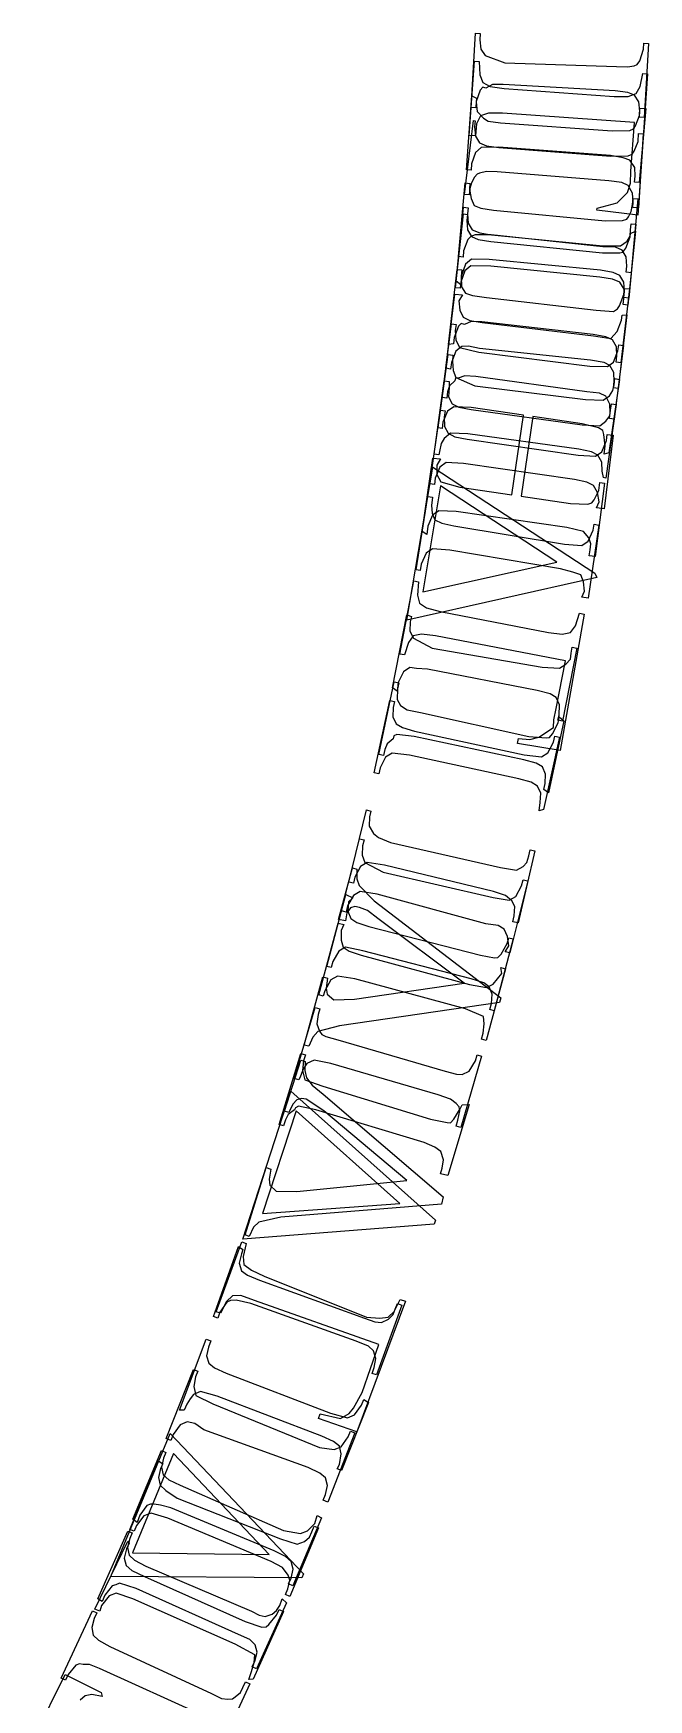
# Model space of a CAD drawing. Header units: millimetres. Extents: x -330 to 330, y -330 to 331.
# Drawn here: x 285.1 to 329.9, y -137.2 to -15.9 of the extents above; entities that cross this region are included whole.
import ezdxf

# ---------------------------------------------------------------- set-up
doc = ezdxf.new("R2010")
doc.units = ezdxf.units.MM
for name, color, linetype in [('Layer 1', 7, 'Continuous'), ('Layer 1 (2)', 7, 'Continuous'), ('Layer 1 (3)', 7, 'Continuous')]:
    doc.layers.add(name, color=color, linetype=linetype)

msp = doc.modelspace()

# ---------------------------------------------------------------- linework, layer by layer
at = {"layer": 'Layer 1'}
for p, q in [((316.841, -23.32, -90), (317.232, -17.92, -90)), ((317.232, -17.92, -90), (317.575, -17.945, -90)), ((317.575, -17.945, -90), (317.61725, -18.911375, -90)), ((317.61725, -18.911375, -90), (317.838, -19.466, -90)), ((329.812, -18.832, -90), (329.127, -29.128, -90)), ((329.288375, -19.7565, -90), (329.469, -18.807, -90)), ((329.469, -18.807, -90), (329.812, -18.832, -90)), ((317.838, -19.466, -90), (318.38175, -19.750375, -90)), ((318.38175, -19.750375, -90), (319.392, -19.905, -90)), ((319.392, -19.905, -90), (327.389, -20.484, -90)), ((327.389, -20.484, -90), (328.411125, -20.4765, -90)), ((328.411125, -20.4765, -90), (328.99, -20.274, -90)), ((328.99, -20.274, -90), (329.288375, -19.7565, -90)), ((318.241375, -21.692625, -90), (317.663, -21.892, -90)), ((319.263, -21.686, -90), (318.241375, -21.692625, -90)), ((328.865, -22.382, -90), (319.263, -21.686, -90)), ((317.38075, -22.47075, -90), (317.313, -23.345, -90)), ((317.663, -21.892, -90), (317.38075, -22.47075, -90)), ((328.61, -25.907, -90), (328.865, -22.382, -90)), ((317.313, -23.345, -90), (316.841, -23.32, -90)), ((328.573, -26.7805, -90), (328.61, -25.907, -90)), ((327.619, -28.218, -90), (328.362, -27.459, -90)), ((328.362, -27.459, -90), (328.573, -26.7805, -90)), ((315.846, -34.408, -90), (316.442, -29.03, -90)), ((316.442, -29.03, -90), (316.725, -29.064, -90)), ((316.725, -29.064, -90), (316.681, -29.508, -90)), ((326.137, -28.759, -90), (326.163, -28.604, -90)), ((329.127, -29.128, -90), (326.137, -28.759, -90)), ((326.163, -28.604, -90), (327.619, -28.218, -90)), ((316.681, -29.508, -90), (316.727375, -30.19075, -90)), ((316.727375, -30.19075, -90), (317.022, -30.683, -90)), ((328.934, -30.283, -90), (328.397, -35.66, -90)), ((328.591, -30.448, -90), (328.934, -30.283, -90)), ((317.022, -30.683, -90), (317.509375, -30.899875, -90)), ((317.509375, -30.899875, -90), (318.425, -31.047, -90)), ((318.425, -31.047, -90), (326.533, -31.857, -90)), ((328.032875, -31.810875, -90), (328.24, -31.522, -90)), ((328.24, -31.522, -90), (328.547, -30.693, -90)), ((328.547, -30.693, -90), (328.591, -30.448, -90)), ((326.533, -31.857, -90), (327.804, -31.862, -90)), ((327.804, -31.862, -90), (328.032875, -31.810875, -90)), ((316.54, -33.168, -90), (316.234, -33.988, -90)), ((316.977, -32.819, -90), (316.54, -33.168, -90)), ((318.421, -32.824, -90), (316.977, -32.819, -90)), ((326.356, -33.634, -90), (318.421, -32.824, -90)), ((327.276125, -33.783375, -90), (326.356, -33.634, -90)), ((327.798, -34.007, -90), (327.276125, -33.783375, -90)), ((316.189, -34.442, -90), (315.846, -34.408, -90)), ((316.234, -33.988, -90), (316.189, -34.442, -90)), ((328.121125, -34.497, -90), (327.798, -34.007, -90)), ((328.054, -35.626, -90), (328.1, -35.173, -90)), ((328.1, -35.173, -90), (328.121125, -34.497, -90)), ((328.397, -35.66, -90), (328.054, -35.626, -90)), ((314.879, -42.387, -90), (315.551, -37.025, -90)), ((315.551, -37.025, -90), (315.893, -37.068, -90)), ((315.893, -37.068, -90), (315.837, -37.511, -90)), ((315.837, -37.511, -90), (315.866125, -38.2005, -90)), ((315.866125, -38.2005, -90), (316.148, -38.746, -90)), ((316.148, -38.746, -90), (317.542, -39.093, -90)), ((328.067, -38.594, -90), (327.394, -43.956, -90)), ((327.669, -38.994, -90), (327.725, -38.551, -90)), ((327.725, -38.551, -90), (328.067, -38.594, -90)), ((317.542, -39.093, -90), (325.627, -40.107, -90)), ((326.897, -40.144, -90), (327.341, -39.815, -90)), ((327.341, -39.815, -90), (327.669, -38.994, -90)), ((315.797, -41.166, -90), (315.410625, -41.552875, -90)), ((315.841, -40.964625, -90), (315.797, -41.166, -90)), ((316.05, -40.992, -90), (315.841, -40.964625, -90)), ((316.52675, -40.81675, -90), (316.05, -40.992, -90)), ((317.32, -40.865, -90), (316.52675, -40.81675, -90)), ((325.405, -41.979, -90), (317.32, -40.865, -90)), ((325.627, -40.107, -90), (326.897, -40.144, -90)), ((315.221, -42.43, -90), (314.879, -42.387, -90)), ((315.277, -41.978, -90), (315.221, -42.43, -90)), ((315.410625, -41.552875, -90), (315.277, -41.978, -90)), ((326.31625, -42.064125, -90), (325.405, -41.979, -90)), ((326.797, -42.288, -90), (326.31625, -42.064125, -90)), ((327.079, -42.873875, -90), (326.797, -42.288, -90)), ((313.974, -48.664, -90), (314.753, -43.316, -90)), ((314.753, -43.316, -90), (315.094, -43.366, -90)), ((315.094, -43.366, -90), (315.029, -43.808, -90)), ((327.053, -43.914, -90), (327.109, -43.516, -90)), ((327.109, -43.516, -90), (327.079, -42.873875, -90)), ((315.029, -43.808, -90), (315.04475, -44.49125, -90)), ((315.04475, -44.49125, -90), (315.317, -44.996, -90)), ((327.394, -43.956, -90), (327.053, -43.914, -90)), ((315.317, -44.996, -90), (315.79425, -45.26025, -90)), ((315.79425, -45.26025, -90), (316.702, -45.424, -90)), ((316.702, -45.424, -90), (324.765, -46.599, -90)), ((326.485, -46.342, -90), (326.829, -45.527, -90)), ((327.325, -45.135, -90), (326.676, -50.483, -90)), ((326.829, -45.527, -90), (326.894, -45.085, -90)), ((326.894, -45.085, -90), (327.325, -45.135, -90)), ((315.175, -47.128, -90), (314.723, -47.457, -90)), ((316.444, -47.191, -90), (315.175, -47.128, -90)), ((324.507, -48.366, -90), (316.444, -47.191, -90)), ((324.765, -46.599, -90), (326.034, -46.662, -90)), ((326.034, -46.662, -90), (326.485, -46.342, -90)), ((314.38, -48.263, -90), (314.314, -48.714, -90)), ((314.723, -47.457, -90), (314.38, -48.263, -90)), ((325.414625, -48.557125, -90), (324.507, -48.366, -90)), ((312.995, -54.923, -90), (313.829, -49.592, -90)), ((313.829, -49.592, -90), (314.168, -49.649, -90)), ((314.314, -48.714, -90), (313.974, -48.664, -90)), ((314.168, -49.649, -90), (314.095, -50.263, -90)), ((325.891, -48.803, -90), (325.414625, -48.557125, -90)), ((326.1795, -49.3055, -90), (325.891, -48.803, -90)), ((326.309, -49.982, -90), (326.1795, -49.3055, -90)), ((314.095, -50.263, -90), (314.146375, -50.80825, -90)), ((314.146375, -50.80825, -90), (314.359, -51.283, -90)), ((326.114, -50.433, -90), (326.309, -49.982, -90)), ((326.676, -50.483, -90), (326.114, -50.433, -90)), ((314.359, -51.283, -90), (314.850875, -51.5315, -90)), ((314.850875, -51.5315, -90), (315.735, -51.738, -90)), ((315.735, -51.738, -90), (323.773, -53.075, -90)), ((325.498, -52.852, -90), (325.859, -52.045, -90)), ((326.271, -51.689, -90), (325.502, -56.992, -90)), ((325.859, -52.045, -90), (325.932, -51.604, -90)), ((325.932, -51.604, -90), (326.271, -51.689, -90)), ((323.773, -53.075, -90), (325.041, -53.163, -90)), ((325.041, -53.163, -90), (325.498, -52.852, -90)), ((313.357, -54.53, -90), (313.282, -54.98, -90)), ((313.716, -53.732, -90), (313.357, -54.53, -90)), ((314.174, -53.412, -90), (313.716, -53.732, -90)), ((315.442, -53.5, -90), (314.174, -53.412, -90)), ((323.48, -54.872, -90), (315.442, -53.5, -90)), ((311.794, -61.061, -90), (312.828, -55.747, -90)), ((312.828, -55.747, -90), (313.166, -55.813, -90)), ((313.282, -54.98, -90), (312.995, -54.923, -90)), ((324.39725, -55.111625, -90), (323.48, -54.872, -90)), ((324.965, -55.301, -90), (324.39725, -55.111625, -90)), ((325.175, -55.80875, -90), (324.965, -55.301, -90)), ((313.166, -55.813, -90), (313.091875, -56.776625, -90)), ((313.091875, -56.776625, -90), (313.245, -57.354, -90)), ((325.046, -56.935, -90), (325.235, -56.486, -90)), ((325.502, -56.992, -90), (325.046, -56.935, -90)), ((325.235, -56.486, -90), (325.175, -55.80875, -90)), ((313.245, -57.354, -90), (313.75075, -57.700875, -90)), ((313.75075, -57.700875, -90), (314.735, -57.975, -90)), ((314.735, -57.975, -90), (322.606, -59.507, -90)), ((325.209, -58.157, -90), (323.457, -68.091, -90)), ((324.57775, -59.012125, -90), (324.871, -58.091, -90)), ((324.871, -58.091, -90), (325.209, -58.157, -90)), ((324.22, -59.49, -90), (324.57775, -59.012125, -90)), ((312.423375, -60.213125, -90), (312.132, -61.127, -90)), ((312.78, -59.741, -90), (312.423375, -60.213125, -90)), ((313.3785, -59.61275, -90), (312.78, -59.741, -90)), ((314.394, -59.729, -90), (313.3785, -59.61275, -90)), ((323.844, -61.568, -90), (314.394, -59.729, -90)), ((322.606, -59.507, -90), (323.62075, -59.621875, -90)), ((323.62075, -59.621875, -90), (324.22, -59.49, -90)), ((312.132, -61.127, -90), (311.794, -61.061, -90)), ((323.168, -65.037, -90), (323.844, -61.568, -90)), ((323.004125, -65.844125, -90), (323.168, -65.037, -90)), ((321.92, -67.116, -90), (322.988, -66.421, -90)), ((322.988, -66.421, -90), (323.004125, -65.844125, -90)), ((320.372, -67.573, -90), (320.442, -67.217, -90)), ((323.457, -68.091, -90), (320.372, -67.573, -90)), ((320.442, -67.217, -90), (321.253, -67.2745, -90)), ((321.253, -67.2745, -90), (321.92, -67.116, -90)), ((307.558, -79.757, -90), (308.87, -74.514, -90)), ((308.87, -74.514, -90), (309.204, -74.598, -90)), ((309.095, -75.031, -90), (309.07125, -75.712625, -90)), ((309.204, -74.598, -90), (309.095, -75.031, -90)), ((309.07125, -75.712625, -90), (309.262, -76.242, -90)), ((309.262, -76.242, -90), (310.597, -76.933, -90)), ((310.597, -76.933, -90), (318.583, -78.785, -90)), ((321.106, -77.576, -90), (319.794, -82.819, -90)), ((320.663, -77.926, -90), (320.772, -77.493, -90)), ((320.772, -77.493, -90), (321.106, -77.576, -90)), ((308.424, -78.631, -90), (308.002, -79.398, -90)), ((308.907, -78.349, -90), (308.424, -78.631, -90)), ((310.164, -78.539, -90), (308.907, -78.349, -90)), ((318.068, -80.701, -90), (310.164, -78.539, -90)), ((318.583, -78.785, -90), (319.758, -78.975, -90)), ((319.758, -78.975, -90), (320.239, -78.702, -90)), ((320.239, -78.702, -90), (320.663, -77.926, -90)), ((307.892, -79.84, -90), (307.558, -79.757, -90)), ((308.002, -79.398, -90), (307.892, -79.84, -90)), ((305.904, -85.88, -90), (307.321, -80.664, -90)), ((307.321, -80.664, -90), (307.724, -80.755, -90)), ((307.536, -81.185, -90), (307.532375, -81.8945, -90)), ((307.724, -80.755, -90), (307.536, -81.185, -90)), ((318.95175, -80.821375, -90), (318.068, -80.701, -90)), ((319.402, -81.091, -90), (318.95175, -80.821375, -90)), ((319.64325, -81.618125, -90), (319.402, -81.091, -90)), ((307.532375, -81.8945, -90), (307.678, -82.4, -90)), ((307.678, -82.4, -90), (308.123625, -82.69475, -90)), ((319.46, -82.735, -90), (319.742, -82.293, -90)), ((319.742, -82.293, -90), (319.64325, -81.618125, -90)), ((308.123625, -82.69475, -90), (309.002, -82.991, -90)), ((309.002, -82.991, -90), (316.865, -85.128, -90)), ((319.794, -82.819, -90), (319.46, -82.735, -90)), ((306.793, -84.772, -90), (306.355, -85.582, -90)), ((307.281, -84.5, -90), (306.793, -84.772, -90)), ((308.533, -84.715, -90), (307.281, -84.5, -90)), ((316.58, -86.892, -90), (308.533, -84.715, -90)), ((319.493, -83.972, -90), (318.075, -89.187, -90)), ((318.604, -85.08, -90), (319.234, -84.313, -90)), ((319.234, -84.313, -90), (319.16, -83.882, -90)), ((319.16, -83.882, -90), (319.493, -83.972, -90)), ((306.236, -85.97, -90), (305.904, -85.88, -90)), ((306.355, -85.582, -90), (306.236, -85.97, -90)), ((316.865, -85.128, -90), (318.117, -85.343, -90)), ((318.117, -85.343, -90), (318.604, -85.08, -90)), ((304.127, -91.967, -90), (305.649, -86.781, -90)), ((305.649, -86.781, -90), (305.979, -86.878, -90)), ((305.853, -87.307, -90), (305.7725, -87.985625, -90)), ((305.979, -86.878, -90), (305.853, -87.307, -90)), ((317.887, -87.452, -90), (316.58, -86.892, -90)), ((305.7725, -87.985625, -90), (305.971, -88.524, -90)), ((305.971, -88.524, -90), (306.136344, -88.763844, -90)), ((317.863, -88.657, -90), (317.948875, -87.982875, -90)), ((317.948875, -87.982875, -90), (317.887, -87.452, -90)), ((306.136344, -88.763844, -90), (306.41025, -88.90675, -90)), ((306.41025, -88.90675, -90), (307.283, -89.141, -90)), ((307.283, -89.141, -90), (315.101, -91.436, -90)), ((317.743, -89.097, -90), (317.863, -88.657, -90)), ((318.075, -89.187, -90), (317.743, -89.097, -90)), ((305.038, -90.877, -90), (304.76125, -91.279625, -90)), ((305.563, -90.615, -90), (305.038, -90.877, -90)), ((306.78, -90.855, -90), (305.563, -90.615, -90)), ((314.598, -93.15, -90), (306.78, -90.855, -90)), ((317.751, -90.333, -90), (316.229, -95.519, -90)), ((316.84, -91.423, -90), (317.295, -90.665, -90)), ((317.295, -90.665, -90), (317.421, -90.236, -90)), ((317.421, -90.236, -90), (317.751, -90.333, -90)), ((304.457, -92.064, -90), (304.127, -91.967, -90)), ((304.585, -91.779, -90), (304.457, -92.064, -90)), ((304.76125, -91.279625, -90), (304.585, -91.779, -90)), ((315.101, -91.436, -90), (315.93425, -91.6535, -90)), ((315.93425, -91.6535, -90), (316.349, -91.676, -90)), ((316.349, -91.676, -90), (316.84, -91.423, -90)), ((300.381, -103.645, -90), (303.886, -92.891, -90)), ((303.886, -92.891, -90), (314.4, -102.266, -90)), ((315.49025, -93.466375, -90), (314.598, -93.15, -90)), ((304.252, -94.321, -90), (301.822, -101.776, -90)), ((311.798, -101.066, -90), (304.252, -94.321, -90)), ((315.907, -93.776, -90), (315.49025, -93.466375, -90)), ((316.119687, -94.027062, -90), (315.907, -93.776, -90)), ((316.028, -94.985, -90), (316.176, -94.31225, -90)), ((316.176, -94.31225, -90), (316.119687, -94.027062, -90)), ((315.899, -95.422, -90), (316.028, -94.985, -90)), ((316.229, -95.519, -90), (315.899, -95.422, -90)), ((301.822, -101.776, -90), (311.798, -101.066, -90)), ((314.302, -102.567, -90), (300.381, -103.645, -90)), ((314.4, -102.266, -90), (314.302, -102.567, -90)), ((295.788, -116.094, -90), (297.723, -110.919, -90)), ((297.723, -110.919, -90), (298.045, -111.042, -90)), ((297.885, -111.514, -90), (297.74975, -112.136625, -90)), ((298.045, -111.042, -90), (297.885, -111.514, -90)), ((297.74975, -112.136625, -90), (297.904, -112.682, -90)), ((297.904, -112.682, -90), (298.31725, -113.02, -90)), ((298.31725, -113.02, -90), (299.161, -113.403, -90)), ((299.161, -113.403, -90), (306.77, -116.32, -90)), ((296.784, -114.952, -90), (296.545, -115.27675, -90)), ((297.298, -114.731, -90), (296.784, -114.952, -90)), ((298.522, -115.071, -90), (297.298, -114.731, -90)), ((306.13, -117.988, -90), (298.522, -115.071, -90)), ((296.11, -116.088, -90), (295.788, -116.094, -90)), ((296.318, -115.663, -90), (296.11, -116.088, -90)), ((296.545, -115.27675, -90), (296.318, -115.663, -90)), ((306.77, -116.32, -90), (307.994, -116.66, -90)), ((309.529, -115.552, -90), (307.565, -120.481, -90)), ((308.504, -116.447, -90), (309.019, -115.729, -90)), ((309.019, -115.729, -90), (309.179, -115.312, -90)), ((309.179, -115.312, -90), (309.529, -115.552, -90)), ((307.994, -116.66, -90), (308.504, -116.447, -90)), ((306.978625, -118.373625, -90), (306.13, -117.988, -90)), ((307.423, -118.718, -90), (306.978625, -118.373625, -90)), ((307.54475, -119.282125, -90), (307.423, -118.718, -90)), ((292.166, -124.781, -90), (294.253, -119.796, -90)), ((294.253, -119.796, -90), (294.57, -120.007, -90)), ((294.57, -120.007, -90), (294.398, -120.341, -90)), ((307.244, -120.358, -90), (307.407, -120.042, -90)), ((307.407, -120.042, -90), (307.54475, -119.282125, -90)), ((294.398, -120.341, -90), (294.24275, -121.006375, -90)), ((294.24275, -121.006375, -90), (294.38, -121.563, -90)), ((307.565, -120.481, -90), (307.244, -120.358, -90)), ((294.38, -121.563, -90), (294.783, -121.955125, -90)), ((294.783, -121.955125, -90), (295.615, -122.513, -90)), ((293.712, -123.593, -90), (293.192, -123.799, -90)), ((294.926, -123.97, -90), (293.712, -123.593, -90)), ((295.615, -122.513, -90), (303.132, -125.468, -90)), ((292.484, -124.914, -90), (292.166, -124.781, -90)), ((292.66, -124.493, -90), (292.484, -124.914, -90)), ((293.192, -123.799, -90), (292.66, -124.493, -90)), ((302.442, -127.116, -90), (294.926, -123.97, -90)), ((305.888, -124.665, -90), (303.801, -129.651, -90)), ((305.398, -124.944, -90), (305.57, -124.532, -90)), ((305.57, -124.532, -90), (305.888, -124.665, -90)), ((289.61, -130.583, -90), (292.029, -125.641, -90)), ((292.111, -125.78, -90), (291.93, -126.189, -90)), ((292.029, -125.641, -90), (292.111, -125.78, -90)), ((303.132, -125.468, -90), (304.345, -125.845, -90)), ((304.345, -125.845, -90), (304.862, -125.648, -90)), ((304.862, -125.648, -90), (305.242875, -125.351125, -90)), ((305.242875, -125.351125, -90), (305.398, -124.944, -90)), ((291.93, -126.189, -90), (291.761625, -126.881, -90)), ((291.761625, -126.881, -90), (291.888, -127.411, -90)), ((303.273625, -127.555375, -90), (302.442, -127.116, -90)), ((291.888, -127.411, -90), (292.300125, -127.76875, -90)), ((292.300125, -127.76875, -90), (293.238, -128.194, -90)), ((293.238, -128.194, -90), (300.559, -131.491, -90)), ((303.674, -128.114, -90), (303.273625, -127.555375, -90)), ((303.66, -129.097, -90), (303.8125, -128.46675, -90)), ((303.8125, -128.46675, -90), (303.674, -128.114, -90)), ((290.656, -129.622, -90), (290.109, -130.306, -90)), ((291.179, -129.427, -90), (290.656, -129.622, -90)), ((292.385, -129.828, -90), (291.179, -129.427, -90)), ((303.484, -129.518, -90), (303.66, -129.097, -90)), ((303.801, -129.651, -90), (303.484, -129.518, -90)), ((289.984, -130.723, -90), (289.61, -130.583, -90)), ((290.109, -130.306, -90), (289.984, -130.723, -90)), ((299.837, -133.124, -90), (292.385, -129.828, -90)), ((303.331, -130.743, -90), (301.145, -135.686, -90)), ((302.836, -131.012, -90), (303.016, -130.604, -90)), ((303.016, -130.604, -90), (303.331, -130.743, -90)), ((300.559, -131.491, -90), (301.765, -131.892, -90)), ((301.765, -131.892, -90), (302.076375, -131.881, -90)), ((302.076375, -131.881, -90), (302.285, -131.705, -90)), ((302.285, -131.705, -90), (302.836, -131.012, -90)), ((301.255, -133.916, -90), (299.837, -133.124, -90)), ((301.015, -135.13, -90), (301.205875, -134.473125, -90)), ((301.205875, -134.473125, -90), (301.255, -133.916, -90)), ((300.83, -135.692, -90), (301.015, -135.13, -90)), ((301.145, -135.686, -90), (300.83, -135.692, -90))]:
    msp.add_line(p, q, dxfattribs=at)
at = {"layer": 'Layer 1 (2)'}
for p, q in [((316.641, -25.818), (317.036, -20.428)), ((317.036, -20.428), (317.379, -20.603)), ((317.379, -20.603), (317.346, -20.899)), ((317.346, -20.899), (317.431625, -21.579375)), ((317.431625, -21.579375), (317.887, -22.064)), ((329.703, -21.351), (329.22, -26.741)), ((329.24, -21.873), (329.272, -21.326)), ((329.272, -21.326), (329.703, -21.351)), ((317.887, -22.064), (318.2325, -22.268)), ((318.2325, -22.268), (319.13, -22.391)), ((319.13, -22.391), (327.257, -22.987)), ((327.257, -22.987), (328.527, -22.959)), ((328.527, -22.959), (328.81025, -22.833)), ((328.81025, -22.833), (328.954, -22.608)), ((328.954, -22.608), (329.24, -21.873)), ((317.729, -24.2), (317.302, -24.561)), ((319, -24.172), (317.729, -24.2)), ((327.126, -24.768), (319, -24.172)), ((317.017, -25.389), (316.984, -25.843)), ((317.302, -24.561), (317.017, -25.389)), ((328.045, -24.94325), (327.126, -24.768)), ((328.538, -25.105), (328.045, -24.94325)), ((328.885625, -25.655), (328.538, -25.105)), ((316.984, -25.843), (316.641, -25.818)), ((328.877, -26.715), (328.91, -26.292)), ((328.91, -26.292), (328.885625, -25.655)), ((316.06, -32.139), (316.562, -26.758)), ((316.562, -26.758), (316.905, -26.821)), ((316.905, -26.821), (316.863, -27.235)), ((316.863, -27.235), (317.00075, -27.916625)), ((329.22, -26.741), (328.877, -26.715)), ((317.00075, -27.916625), (317.212, -28.407)), ((317.212, -28.407), (317.70075, -28.620875)), ((317.70075, -28.620875), (318.617, -28.762)), ((318.617, -28.762), (326.73, -29.52)), ((328.435, -29.231), (328.640375, -28.843625)), ((329.121, -27.93), (328.619, -33.311)), ((328.640375, -28.843625), (328.737, -28.343)), ((328.737, -28.343), (328.778, -27.898)), ((328.778, -27.898), (329.121, -27.93)), ((326.73, -29.52), (328.001, -29.517)), ((328.001, -29.517), (328.308, -29.4025)), ((328.308, -29.4025), (328.435, -29.231)), ((316.746, -30.895), (316.445, -31.717)), ((316.96375, -30.666875), (316.746, -30.895)), ((317.276, -30.543), (316.96375, -30.666875)), ((318.451, -30.541), (317.276, -30.543)), ((326.564, -31.417), (318.451, -30.541)), ((327.480625, -31.456625), (326.564, -31.417)), ((327.969, -31.662), (327.480625, -31.456625)), ((316.403, -32.171), (316.06, -32.139)), ((316.445, -31.717), (316.403, -32.171)), ((328.266875, -32.150125), (327.969, -31.662)), ((328.318, -32.825), (328.266875, -32.150125)), ((315.354, -38.534), (315.964, -33.069)), ((315.964, -33.069), (316.306, -33.108)), ((316.306, -33.108), (316.255, -33.551)), ((316.255, -33.551), (316.292625, -34.329625)), ((328.276, -33.279), (328.318, -32.825)), ((328.619, -33.311), (328.276, -33.279)), ((316.292625, -34.329625), (316.58, -34.785)), ((316.58, -34.785), (317.082, -34.96075)), ((317.082, -34.96075), (318.112, -35.114)), ((318.112, -35.114), (326.075, -36.032)), ((327.786, -35.721), (328.104, -34.896)), ((328.497, -34.491), (327.887, -39.861)), ((328.104, -34.896), (328.154, -34.452)), ((328.154, -34.452), (328.497, -34.491)), ((326.075, -36.032), (327.346, -36.124)), ((327.346, -36.124), (327.636125, -35.9465)), ((327.636125, -35.9465), (327.786, -35.721)), ((316.065, -37.209), (315.748, -38.025)), ((316.2755, -37.0125), (316.065, -37.209)), ((316.507, -37.089), (316.2755, -37.0125)), ((316.98375, -36.8565), (316.507, -37.089)), ((317.777, -36.888), (316.98375, -36.8565)), ((325.873, -37.807), (317.777, -36.888)), ((315.697, -38.477), (315.354, -38.534)), ((315.748, -38.025), (315.697, -38.477)), ((326.7865, -37.968875), (325.873, -37.807)), ((327.271, -38.199), (326.7865, -37.968875)), ((327.558875, -38.6925), (327.271, -38.199)), ((327.597, -39.369), (327.558875, -38.6925)), ((314.601, -44.598), (315.311, -39.251)), ((315.311, -39.251), (315.652, -39.3)), ((315.652, -39.3), (315.627, -39.742)), ((315.627, -39.742), (315.6925, -40.426125)), ((327.545, -39.822), (327.597, -39.369)), ((327.887, -39.861), (327.545, -39.822)), ((315.6925, -40.426125), (315.875, -40.931)), ((315.875, -40.931), (317.26, -41.534)), ((327.792, -41.069), (327.013, -46.417)), ((327.387, -41.461), (327.452, -41.019)), ((327.452, -41.019), (327.792, -41.069)), ((317.26, -41.534), (325.314, -42.531)), ((326.592, -42.595), (327.043, -42.276)), ((327.043, -42.276), (327.288125, -41.88575)), ((327.288125, -41.88575), (327.387, -41.461)), ((315.281, -43.392), (314.938, -44.197)), ((315.733, -43.063), (315.281, -43.392)), ((317.002, -43.125), (315.733, -43.063)), ((320.804, -43.679), (317.002, -43.125)), ((325.314, -42.531), (326.592, -42.595)), ((314.872, -44.648), (314.601, -44.598)), ((314.938, -44.197), (314.872, -44.648)), ((319.959, -49.478), (320.804, -43.679)), ((321.485, -43.778), (320.64, -49.577)), ((325.056, -44.299), (321.485, -43.778)), ((326.26, -44.587), (325.056, -44.299)), ((326.559125, -44.784875), (326.26, -44.587)), ((326.649, -45.093), (326.559125, -44.784875)), ((326.738, -45.916), (326.649, -45.093)), ((326.673, -46.525), (326.738, -45.916)), ((313.431, -52.155), (314.209, -46.817)), ((314.209, -46.817), (314.773, -46.866)), ((314.773, -46.866), (314.485, -47.308)), ((327.013, -46.417), (326.673, -46.525)), ((314.485, -47.308), (314.501625, -47.99125)), ((314.501625, -47.99125), (314.774, -48.535)), ((314.774, -48.535), (316.158, -48.924)), ((316.158, -48.924), (319.959, -49.478)), ((320.64, -49.577), (324.212, -50.098)), ((325.942, -49.833), (326.285, -49.17)), ((326.69, -48.635), (326.012, -53.974)), ((326.285, -49.17), (326.349, -48.586)), ((326.349, -48.586), (326.69, -48.635)), ((314.631, -50.629), (314.18, -50.949)), ((315.9, -50.692), (314.631, -50.629)), ((323.954, -51.865), (315.9, -50.692)), ((324.212, -50.098), (325.49, -50.162)), ((325.49, -50.162), (325.7775, -50.050375)), ((325.7775, -50.050375), (325.942, -49.833)), ((313.836, -51.763), (313.771, -52.372)), ((314.18, -50.949), (313.836, -51.763)), ((325.158, -52.149), (323.954, -51.865)), ((325.546, -52.614), (325.158, -52.149)), ((313.771, -52.372), (313.431, -52.155)), ((325.68775, -53.044375), (325.546, -52.614)), ((325.636, -53.483), (325.68775, -53.044375)), ((325.572, -53.924), (325.636, -53.483)), ((326.012, -53.974), (325.572, -53.924)), ((311.267, -63.517), (312.305, -58.213)), ((312.305, -58.213), (312.643, -58.343)), ((312.557, -58.717), (312.539125, -59.400875)), ((312.539125, -59.400875), (312.786, -59.919)), ((312.643, -58.343), (312.557, -58.717)), ((312.786, -59.919), (314.149, -60.627)), ((314.149, -60.627), (322.146, -62.029)), ((324.683, -60.634), (323.646, -65.938)), ((324.26, -61.006), (324.346, -60.568)), ((324.346, -60.568), (324.683, -60.634)), ((323.411, -62.101), (323.877, -61.803)), ((323.877, -61.803), (324.20875, -61.424375)), ((324.20875, -61.424375), (324.26, -61.006)), ((312.074, -62.348), (311.693, -63.136)), ((312.542, -62.041), (312.074, -62.348)), ((313.020375, -62.127375), (312.542, -62.041)), ((313.807, -62.165), (313.020375, -62.127375)), ((321.803, -63.729), (313.807, -62.165)), ((322.146, -62.029), (323.411, -62.101)), ((311.605, -63.757), (311.267, -63.517)), ((311.693, -63.136), (311.605, -63.757)), ((322.73, -63.964125), (321.803, -63.729)), ((323.165, -64.233), (322.73, -63.964125)), ((323.412125, -64.75775), (323.165, -64.233)), ((309.934, -69.717), (311.078, -64.435)), ((311.078, -64.435), (311.415, -64.508)), ((311.32, -64.944), (311.288625, -65.62725)), ((311.415, -64.508), (311.32, -64.944)), ((323.396, -65.506), (323.412125, -64.75775)), ((311.288625, -65.62725), (311.525, -66.15)), ((311.525, -66.15), (311.9855, -66.420625)), ((311.9855, -66.420625), (312.878, -66.671)), ((312.878, -66.671), (320.842, -68.395)), ((323.308, -65.872), (323.396, -65.506)), ((323.646, -65.938), (323.308, -65.872)), ((323.406, -67.104), (322.262, -72.386)), ((322.576, -68.257), (322.975, -67.468)), ((322.975, -67.468), (323.069, -67.032)), ((323.069, -67.032), (323.406, -67.104)), ((310.765, -68.564), (310.367, -69.344)), ((311.238, -68.267), (310.765, -68.564)), ((312.5, -68.417), (311.238, -68.267)), ((320.464, -70.141), (312.5, -68.417)), ((320.842, -68.395), (322.104, -68.545)), ((322.104, -68.545), (322.576, -68.257)), ((310.271, -69.79), (309.934, -69.717)), ((310.367, -69.344), (310.271, -69.79)), ((321.35625, -70.393625), (320.464, -70.141)), ((321.815, -70.671), (321.35625, -70.393625)), ((322.052, -71.1915), (321.815, -70.671)), ((322.022, -71.868), (322.052, -71.1915)), ((321.926, -72.48), (322.022, -71.868)), ((322.262, -72.386), (321.926, -72.48)), ((307.333, -80.386), (308.353, -76.634)), ((308.353, -76.634), (308.685, -76.724)), ((308.685, -76.724), (308.684875, -77.418)), ((308.684875, -77.418), (308.846, -77.905)), ((308.846, -77.905), (309.946, -79.034)), ((307.955, -79.899125), (307.843, -80.476)), ((308.214, -79.536), (307.955, -79.899125)), ((308.5245, -79.4275), (308.214, -79.536)), ((308.88, -79.523), (308.5245, -79.4275)), ((309.44025, -79.7275), (308.88, -79.523)), ((310.206, -80.322), (309.44025, -79.7275)), ((309.946, -79.034), (319.151, -86.095)), ((307.843, -80.476), (307.333, -80.386)), ((316.472, -85.029), (310.206, -80.322)), ((304.849, -89.523), (306.198, -84.56)), ((306.198, -84.56), (306.53, -84.65)), ((306.53, -84.65), (306.447625, -85.380375)), ((306.447625, -85.380375), (306.519, -85.828)), ((306.519, -85.828), (307.008, -86.226)), ((308.494, -86.186), (316.472, -85.029)), ((319.151, -86.095), (319.06, -86.427)), ((307.008, -86.226), (308.494, -86.186)), ((319.06, -86.427), (307.419, -88.121)), ((305.835, -88.538), (305.47125, -88.94625)), ((307.419, -88.121), (305.835, -88.538)), ((305.181, -89.614), (304.849, -89.523)), ((305.47125, -88.94625), (305.181, -89.614)), ((303.019, -95.313), (304.602, -90.146)), ((304.602, -90.146), (304.931, -90.247)), ((304.8, -90.674), (304.71175, -91.372875)), ((304.931, -90.247), (304.8, -90.674)), ((304.71175, -91.372875), (304.904, -92.059)), ((304.904, -92.059), (306.208, -92.526)), ((306.208, -92.526), (314.032, -94.913)), ((303.688875, -94.579125), (303.482, -94.978)), ((304.153, -94.235), (303.688875, -94.579125)), ((304.217, -94.101625), (304.153, -94.235)), ((304.44, -93.978), (304.217, -94.101625)), ((305.685, -94.233), (304.44, -93.978)), ((313.561, -96.621), (305.685, -94.233)), ((316.85, -93.842), (315.302, -99.009)), ((315.738, -94.921), (316.202, -94.168)), ((316.202, -94.168), (316.333, -93.877)), ((316.333, -93.877), (316.85, -93.842)), ((303.348, -95.414), (303.019, -95.313)), ((303.482, -94.978), (303.348, -95.414)), ((314.032, -94.913), (315.244, -95.168)), ((315.244, -95.168), (315.492125, -95.1735)), ((315.492125, -95.1735), (315.738, -94.921)), ((314.353875, -96.947625), (313.561, -96.621)), ((314.777, -97.263), (314.353875, -96.947625)), ((314.9695, -97.871375), (314.777, -97.263)), ((314.883, -98.473), (314.9695, -97.871375)), ((314.749, -98.909), (314.883, -98.473)), ((315.302, -99.009), (314.749, -98.909)), ((298.244, -109.281), (300.067, -104.194)), ((300.067, -104.194), (300.391, -104.415)), ((300.276, -104.731), (300.12475, -105.403875)), ((300.12475, -105.403875), (300.287, -105.953)), ((300.391, -104.415), (300.276, -104.731)), ((300.287, -105.953), (300.71075, -106.2815)), ((300.71075, -106.2815), (301.586, -106.646)), ((301.586, -106.646), (309.23, -109.396)), ((298.721, -108.968), (298.567, -109.398)), ((299.217, -108.247), (298.721, -108.968)), ((299.4935, -108.10925), (299.217, -108.247)), ((299.887, -108.093), (299.4935, -108.10925)), ((300.957, -108.327), (299.887, -108.093)), ((308.627, -111.077), (300.957, -108.327)), ((311.941, -108.451), (310.117, -113.538)), ((310.967, -109.485), (311.321125, -109.14775)), ((311.321125, -109.14775), (311.466, -108.755)), ((311.466, -108.755), (311.643, -108.335)), ((311.643, -108.335), (311.941, -108.451)), ((298.567, -109.398), (298.244, -109.281)), ((309.23, -109.396), (309.988875, -109.67175)), ((309.988875, -109.67175), (310.462, -109.709)), ((310.462, -109.709), (310.967, -109.485)), ((309.518125, -111.444625), (308.627, -111.077)), ((309.897, -111.78), (309.518125, -111.444625)), ((310.0645, -112.3265), (309.897, -111.78)), ((309.947, -112.993), (310.0645, -112.3265)), ((294.816, -118.171), (296.793, -113.142)), ((296.793, -113.142), (297.113, -113.268)), ((296.95, -113.683), (296.80975, -114.3675)), ((297.113, -113.268), (296.95, -113.683)), ((309.793, -113.422), (309.947, -112.993)), ((310.117, -113.538), (309.793, -113.422)), ((296.80975, -114.3675), (296.959, -115.025)), ((296.959, -115.025), (298.211, -115.638)), ((298.211, -115.638), (305.952, -118.811)), ((295.821, -117.167), (295.304, -117.873)), ((296.336, -116.95), (295.821, -117.167)), ((296.88475, -117.066375), (296.336, -116.95)), ((297.558, -117.533), (296.88475, -117.066375)), ((305.141, -120.28), (297.558, -117.533)), ((308.049, -118.045), (308.212, -117.63)), ((308.212, -117.63), (308.532, -117.756)), ((295.137, -118.297), (294.816, -118.171)), ((295.304, -117.873), (295.137, -118.297)), ((305.952, -118.811), (307.016, -118.969)), ((308.532, -117.756), (306.555, -122.785)), ((307.016, -118.969), (307.528, -118.76)), ((307.528, -118.76), (308.049, -118.045)), ((292.386, -124.032), (294.464, -119.043)), ((294.61, -119.588), (294.455375, -120.25425)), ((294.464, -119.043), (294.781, -119.176)), ((294.781, -119.176), (294.61, -119.588)), ((294.455375, -120.25425), (294.594, -120.811)), ((294.594, -120.811), (294.997625, -121.160125)), ((294.997625, -121.160125), (295.831, -121.567)), ((305.981, -120.673), (305.141, -120.28)), ((306.389, -121.021), (305.981, -120.673)), ((306.5515, -121.572125), (306.389, -121.021)), ((295.831, -121.567), (303.353, -124.857)), ((306.235, -122.659), (306.402, -122.235)), ((306.402, -122.235), (306.5515, -121.572125)), ((293.41, -123.048), (292.879, -123.744)), ((293.674875, -122.933375), (293.41, -123.048)), ((293.93, -122.941), (293.674875, -122.933375)), ((294.398625, -123.002375), (293.93, -122.941)), ((295.144, -123.216), (294.398625, -123.002375)), ((302.666, -126.349), (295.144, -123.216)), ((306.555, -122.785), (306.235, -122.659)), ((289.84, -129.84), (292.017, -124.894)), ((292.017, -124.894), (292.332, -125.032)), ((292.704, -124.267), (292.386, -124.032)), ((292.879, -123.744), (292.704, -124.267)), ((303.353, -124.857), (304.567, -125.074)), ((306.108, -123.926), (304.03, -128.881)), ((304.567, -125.074), (305.083, -124.876)), ((305.083, -124.876), (305.618, -124.341)), ((305.618, -124.341), (305.79, -123.76)), ((305.79, -123.76), (306.108, -123.926)), ((292.152, -125.441), (291.984625, -126.104125)), ((291.984625, -126.104125), (292.112, -126.663)), ((292.332, -125.032), (292.152, -125.441)), ((292.112, -126.663), (292.50875, -127.020625)), ((292.50875, -127.020625), (293.333, -127.445)), ((303.4985, -126.758125), (302.666, -126.349)), ((303.899, -127.114), (303.4985, -126.758125)), ((304.0385, -127.668125), (303.899, -127.114)), ((293.333, -127.445), (301.015, -130.728)), ((303.712, -128.749), (303.887, -128.328)), ((303.887, -128.328), (304.0385, -127.668125)), ((290.338, -129.562), (290.155, -130.019)), ((290.883, -128.877), (290.338, -129.562)), ((291.151, -128.803625), (290.883, -128.877)), ((291.407, -128.68), (291.151, -128.803625)), ((292.614, -129.079), (291.407, -128.68)), ((300.071, -132.424), (292.614, -129.079)), ((304.03, -128.881), (303.712, -128.749)), ((287.168, -135.613), (289.445, -130.712)), ((289.445, -130.712), (289.757, -130.857)), ((289.757, -130.857), (289.569, -131.262)), ((290.155, -130.019), (289.84, -129.84)), ((301.015, -130.728), (301.558875, -131.0205)), ((303.561, -130.133), (301.384, -134.922)), ((301.997, -131.127), (302.517, -130.939)), ((302.517, -130.939), (302.83875, -130.68075)), ((302.83875, -130.68075), (303.066, -130.307)), ((303.066, -130.307), (303.246, -129.837)), ((303.246, -129.837), (303.561, -130.133)), ((289.569, -131.262), (289.388375, -131.92125)), ((289.388375, -131.92125), (289.504, -132.483)), ((301.558875, -131.0205), (301.997, -131.127)), ((289.504, -132.483), (289.893625, -132.8485)), ((289.893625, -132.8485), (290.71, -133.289)), ((290.71, -133.289), (298.1, -136.721)), ((300.894875, -132.7995), (300.071, -132.424)), ((301.289, -133.181), (300.894875, -132.7995)), ((301.417125, -133.71275), (301.289, -133.181)), ((288.501875, -134.55425), (288.232, -134.671)), ((288.759, -134.607), (288.501875, -134.55425)), ((289.223, -134.61575), (288.759, -134.607)), ((289.957, -134.908), (289.223, -134.61575)), ((301.069, -134.783), (301.252, -134.366)), ((301.252, -134.366), (301.417125, -133.71275)), ((287.481, -135.758), (287.168, -135.613)), ((287.673, -135.345), (287.481, -135.758)), ((288.232, -134.671), (287.673, -135.345)), ((297.538, -138.341), (289.957, -134.908)), ((301.384, -134.922), (301.069, -134.783)), ((298.1, -136.721), (298.833625, -137.07425)), ((300.884, -136.025), (298.608, -140.926)), ((299.627, -137.1065), (299.821, -136.967)), ((299.821, -136.967), (300.224375, -136.657875)), ((300.224375, -136.657875), (300.384, -136.285)), ((300.384, -136.285), (300.572, -135.88)), ((300.572, -135.88), (300.884, -136.025)), ((298.833625, -137.07425), (299.298, -137.144)), ((299.298, -137.144), (299.627, -137.1065))]:
    msp.add_line(p, q, dxfattribs=at)
at = {"layer": 'Layer 1 (3)'}
for p, q in [((316.995, -21.279, -140), (317.31, -15.884, -140)), ((317.31, -15.884, -140), (317.654, -15.904, -140)), ((317.654, -15.904, -140), (317.627, -16.349, -140)), ((317.627, -16.349, -140), (317.701875, -17.0295, -140)), ((329.532, -17.044, -140), (329.558, -16.598, -140)), ((329.558, -16.598, -140), (329.902, -16.618, -140)), ((329.902, -16.618, -140), (329.587, -22.013, -140)), ((317.701875, -17.0295, -140), (318.016, -17.509, -140)), ((318.016, -17.509, -140), (319.434, -18.034, -140)), ((319.434, -18.034, -140), (327.568, -18.29, -140)), ((328.838, -18.243, -140), (329.062125, -18.1645, -140)), ((329.062125, -18.1645, -140), (329.26, -17.885, -140)), ((329.26, -17.885, -140), (329.532, -17.044, -140)), ((327.568, -18.29, -140), (328.363875, -18.329125, -140)), ((328.363875, -18.329125, -140), (328.838, -18.243, -140)), ((317.638, -20.012, -140), (317.366, -20.844, -140)), ((317.8355, -19.805875, -140), (317.638, -20.012, -140)), ((318.06, -19.881, -140), (317.8355, -19.805875, -140)), ((318.534125, -19.61125, -140), (318.06, -19.881, -140)), ((319.33, -19.598, -140), (318.534125, -19.61125, -140)), ((327.464, -20.073, -140), (319.33, -19.598, -140)), ((328.384625, -20.184375, -140), (327.464, -20.073, -140)), ((328.88, -20.388, -140), (328.384625, -20.184375, -140)), ((329.195, -20.865125, -140), (328.88, -20.388, -140)), ((317.339, -21.299, -140), (316.995, -21.279, -140)), ((317.366, -20.844, -140), (317.339, -21.299, -140)), ((329.27, -21.538, -140), (329.195, -20.865125, -140)), ((329.243, -21.993, -140), (329.27, -21.538, -140)), ((316.509, -27.611, -140), (317.159, -22.223, -140)), ((317.159, -22.223, -140), (317.274, -22.25, -140)), ((317.274, -22.25, -140), (317.239, -22.695, -140)), ((317.239, -22.695, -140), (317.3005, -23.376, -140)), ((329.587, -22.013, -140), (329.243, -21.993, -140)), ((317.3005, -23.376, -140), (317.605, -23.862, -140)), ((317.605, -23.862, -140), (318.097125, -24.068375, -140)), ((318.097125, -24.068375, -140), (319.016, -24.196, -140)), ((319.016, -24.196, -140), (327.139, -24.832, -140)), ((328.838, -24.461, -140), (329.128, -23.749, -140)), ((329.128, -23.749, -140), (329.163, -23.18, -140)), ((329.506, -23.207, -140), (329.153, -28.595, -140)), ((329.163, -23.18, -140), (329.506, -23.207, -140)), ((327.139, -24.832, -140), (328.41, -24.81, -140)), ((328.41, -24.81, -140), (328.710625, -24.685375, -140)), ((328.710625, -24.685375, -140), (328.838, -24.461, -140)), ((317.236, -26.357, -140), (317.004625, -26.754375, -140)), ((317.4255, -26.132, -140), (317.236, -26.357, -140)), ((317.606, -26.051, -140), (317.4255, -26.132, -140)), ((318.118375, -25.951375, -140), (317.606, -26.051, -140)), ((318.876, -25.977, -140), (318.118375, -25.951375, -140)), ((327, -26.613, -140), (318.876, -25.977, -140)), ((327.947625, -26.742875, -140), (327, -26.613, -140)), ((316.853, -27.638, -140), (316.509, -27.611, -140)), ((316.888, -27.184, -140), (316.853, -27.638, -140)), ((317.004625, -26.754375, -140), (316.888, -27.184, -140)), ((328.41, -26.956, -140), (327.947625, -26.742875, -140)), ((328.73175, -27.512, -140), (328.41, -26.956, -140)), ((328.776, -28.152, -140), (328.73175, -27.512, -140)), ((315.898, -33.923, -140), (316.427, -28.545, -140)), ((316.427, -28.545, -140), (316.769, -28.578, -140)), ((316.769, -28.578, -140), (316.726, -29.023, -140)), ((316.726, -29.023, -140), (316.77325, -29.704875, -140)), ((328.741, -28.568, -140), (328.776, -28.152, -140)), ((329.153, -28.595, -140), (328.741, -28.568, -140)), ((316.77325, -29.704875, -140), (317.068, -30.197, -140)), ((317.068, -30.197, -140), (317.623375, -30.412875, -140)), ((328.979, -29.778, -140), (328.451, -35.156, -140)), ((328.558625, -30.638875, -140), (328.593, -30.189, -140)), ((328.593, -30.189, -140), (328.637, -29.744, -140)), ((328.637, -29.744, -140), (328.979, -29.778, -140)), ((317.623375, -30.412875, -140), (318.472, -30.559, -140)), ((318.472, -30.559, -140), (326.581, -31.356, -140)), ((326.581, -31.356, -140), (327.852, -31.359, -140)), ((327.852, -31.359, -140), (328.333, -31.019, -140)), ((328.333, -31.019, -140), (328.558625, -30.638875, -140)), ((316.59, -32.682, -140), (316.285, -33.503, -140)), ((317.027, -32.333, -140), (316.59, -32.682, -140)), ((318.297, -32.336, -140), (317.027, -32.333, -140)), ((326.407, -33.133, -140), (318.297, -32.336, -140)), ((316.241, -34.192, -140), (315.898, -33.923, -140)), ((316.285, -33.503, -140), (316.241, -34.192, -140)), ((327.322125, -33.281375, -140), (326.407, -33.133, -140)), ((327.809, -33.504, -140), (327.322125, -33.281375, -140)), ((328.10475, -33.993875, -140), (327.809, -33.504, -140)), ((315.159, -40.244, -140), (315.795, -34.878, -140)), ((315.795, -34.878, -140), (316.36, -34.918, -140)), ((316.36, -34.918, -140), (316.084, -35.362, -140)), ((328.153, -34.669, -140), (328.10475, -33.993875, -140)), ((328.108, -35.123, -140), (328.153, -34.669, -140)), ((328.451, -35.156, -140), (328.108, -35.123, -140)), ((316.084, -35.362, -140), (316.17675, -36.044625, -140)), ((316.17675, -36.044625, -140), (316.403, -36.542, -140)), ((328.32, -36.362, -140), (327.684, -41.729, -140)), ((327.978, -36.41, -140), (328.32, -36.362, -140)), ((316.403, -36.542, -140), (316.886875, -36.77675, -140)), ((316.886875, -36.77675, -140), (317.799, -36.932, -140)), ((317.799, -36.932, -140), (325.891, -37.891, -140)), ((327.161, -38.108, -140), (327.604, -37.588, -140)), ((327.604, -37.588, -140), (327.926, -36.765, -140)), ((327.926, -36.765, -140), (327.978, -36.41, -140)), ((316.319, -38.677, -140), (315.875, -39.018, -140)), ((316.79575, -38.657, -140), (316.319, -38.677, -140)), ((317.589, -38.823, -140), (316.79575, -38.657, -140)), ((325.891, -37.891, -140), (327.161, -38.108, -140)), ((315.554, -39.832, -140), (315.5, -40.328, -140)), ((315.875, -39.018, -140), (315.554, -39.832, -140)), ((325.681, -39.665, -140), (317.589, -38.823, -140)), ((326.662, -39.8405, -140), (325.681, -39.665, -140)), ((327.076, -40.064, -140), (326.662, -39.8405, -140)), ((314.296, -46.527, -140), (315.039, -41.174, -140)), ((315.039, -41.174, -140), (315.38, -41.221, -140)), ((315.5, -40.328, -140), (315.159, -40.244, -140)), ((315.38, -41.221, -140), (315.397, -41.664, -140)), ((327.361625, -40.55925, -140), (327.076, -40.064, -140)), ((327.343, -41.688, -140), (327.396, -41.236, -140)), ((327.396, -41.236, -140), (327.361625, -40.55925, -140)), ((315.397, -41.664, -140), (315.348375, -42.3475, -140)), ((315.348375, -42.3475, -140), (315.614, -42.851, -140)), ((327.684, -41.729, -140), (327.343, -41.688, -140)), ((315.614, -42.851, -140), (316.093125, -43.08625, -140)), ((316.093125, -43.08625, -140), (317.002, -43.269, -140)), ((317.002, -43.269, -140), (325.073, -44.389, -140)), ((327.533, -42.908, -140), (326.789, -48.261, -140)), ((327.072, -43.728375, -140), (327.13, -43.303, -140)), ((327.13, -43.303, -140), (327.192, -42.861, -140)), ((327.192, -42.861, -140), (327.533, -42.908, -140)), ((325.073, -44.389, -140), (326.343, -44.443, -140)), ((326.343, -44.443, -140), (326.792, -44.12, -140)), ((326.792, -44.12, -140), (327.072, -43.728375, -140)), ((314.814875, -45.733625, -140), (314.7, -46.321, -140)), ((315.037, -45.387, -140), (314.814875, -45.733625, -140)), ((315.487, -44.983, -140), (315.037, -45.387, -140)), ((316.757, -45.038, -140), (315.487, -44.983, -140)), ((324.828, -46.158, -140), (316.757, -45.038, -140)), ((314.637, -46.575, -140), (314.296, -46.527, -140)), ((314.7, -46.321, -140), (314.637, -46.575, -140)), ((325.736375, -46.342625, -140), (324.828, -46.158, -140)), ((326.215, -46.585, -140), (325.736375, -46.342625, -140)), ((326.490125, -47.0855, -140), (326.215, -46.585, -140)), ((326.511, -47.763, -140), (326.490125, -47.0855, -140)), ((312.315, -58.607, -140), (314.198, -47.454, -140)), ((314.198, -47.454, -140), (325.978, -55.178, -140)), ((326.613, -48.214, -140), (326.511, -47.763, -140)), ((326.789, -48.261, -140), (326.613, -48.214, -140)), ((314.77, -48.814, -140), (313.465, -56.546, -140)), ((323.227, -54.374, -140), (314.77, -48.814, -140)), ((313.465, -56.546, -140), (323.227, -54.374, -140)), ((326.139, -55.49, -140), (312.315, -58.607, -140)), ((325.978, -55.178, -140), (326.139, -55.49, -140)), ((310.284, -68.385, -140), (311.401, -63.098, -140)), ((311.401, -63.098, -140), (311.737, -63.169, -140)), ((311.645, -63.605, -140), (311.617, -64.365, -140)), ((311.737, -63.169, -140), (311.645, -63.605, -140)), ((311.617, -64.365, -140), (311.856, -64.81, -140)), ((311.856, -64.81, -140), (312.329875, -65.136, -140)), ((312.329875, -65.136, -140), (313.307, -65.324, -140)), ((313.307, -65.324, -140), (321.184, -67.056, -140)), ((323.741, -65.918, -140), (322.624, -71.17, -140)), ((322.917, -66.861, -140), (323.312, -66.07, -140)), ((323.312, -66.07, -140), (323.405, -65.633, -140)), ((323.405, -65.633, -140), (323.741, -65.918, -140)), ((310.885, -67.59625, -140), (310.714, -68.011, -140)), ((311.317, -67.228, -140), (310.885, -67.59625, -140)), ((311.3645, -67.024875, -140), (311.317, -67.228, -140)), ((311.58, -66.929, -140), (311.3645, -67.024875, -140)), ((312.843, -67.072, -140), (311.58, -66.929, -140)), ((320.815, -68.756, -140), (312.843, -67.072, -140)), ((321.184, -67.056, -140), (322.447, -67.152, -140)), ((322.447, -67.152, -140), (322.687625, -67.134375, -140)), ((322.687625, -67.134375, -140), (322.917, -66.861, -140)), ((310.62, -68.456, -140), (310.284, -68.385, -140)), ((310.714, -68.011, -140), (310.62, -68.456, -140)), ((321.708375, -69.004, -140), (320.815, -68.756, -140)), ((322.169, -69.279, -140), (321.708375, -69.004, -140)), ((322.40825, -69.79825, -140), (322.169, -69.279, -140)), ((322.382, -70.475, -140), (322.40825, -69.79825, -140)), ((322.288, -70.921, -140), (322.382, -70.475, -140)), ((322.624, -71.17, -140), (322.288, -70.921, -140)), ((308.095, -77.658, -140), (309.371, -72.406, -140)), ((309.371, -72.406, -140), (309.705, -72.488, -140)), ((309.705, -72.488, -140), (309.6, -72.921, -140)), ((309.6, -72.921, -140), (309.565875, -73.60375, -140)), ((309.565875, -73.60375, -140), (309.891, -74.132, -140)), ((309.891, -74.132, -140), (310.24225, -74.42625, -140)), ((310.24225, -74.42625, -140), (311.114, -74.785, -140)), ((311.114, -74.785, -140), (319.12, -76.611, -140)), ((309.434, -76.241, -140), (308.953, -76.526, -140)), ((310.692, -76.422, -140), (309.434, -76.241, -140)), ((321.627, -75.384, -140), (320.406, -80.636, -140)), ((320.768, -76.516, -140), (321.029625, -76.2255, -140)), ((321.029625, -76.2255, -140), (321.187, -75.761, -140)), ((321.187, -75.761, -140), (321.293, -75.303, -140)), ((321.293, -75.303, -140), (321.627, -75.384, -140)), ((308.537, -77.296, -140), (308.429, -77.739, -140)), ((308.953, -76.526, -140), (308.537, -77.296, -140)), ((318.61, -78.346, -140), (310.692, -76.422, -140)), ((319.12, -76.611, -140), (320.29, -76.792, -140)), ((320.29, -76.792, -140), (320.768, -76.516, -140)), ((306.481, -83.797, -140), (307.863, -78.572, -140)), ((307.863, -78.572, -140), (308.386, -78.801, -140)), ((308.386, -78.801, -140), (308.081, -79.092, -140)), ((308.429, -77.739, -140), (308.095, -77.658, -140)), ((319.495625, -78.634375, -140), (318.61, -78.346, -140)), ((319.947, -79.015, -140), (319.495625, -78.634375, -140)), ((308.081, -79.092, -140), (308.018875, -79.77325, -140)), ((308.018875, -79.77325, -140), (308.232, -80.306, -140)), ((320.17125, -79.449125, -140), (319.947, -79.015, -140)), ((320.124, -80.112, -140), (320.17125, -79.449125, -140)), ((308.232, -80.306, -140), (308.678875, -80.607875, -140)), ((308.678875, -80.607875, -140), (309.56, -80.888, -140)), ((309.56, -80.888, -140), (317.673, -82.971, -140)), ((320.017, -80.555, -140), (320.124, -80.112, -140)), ((320.406, -80.636, -140), (320.017, -80.555, -140)), ((307.849, -82.408, -140), (307.362, -82.683, -140)), ((309.103, -82.667, -140), (307.849, -82.408, -140)), ((320.057, -81.797, -140), (318.675, -87.021, -140)), ((319.175, -82.911, -140), (319.61, -82.14, -140)), ((319.61, -82.14, -140), (319.724, -81.709, -140)), ((319.724, -81.709, -140), (320.057, -81.797, -140)), ((306.93, -83.444, -140), (306.814, -83.885, -140)), ((307.362, -82.683, -140), (306.93, -83.444, -140)), ((316.981, -84.697, -140), (309.103, -82.667, -140)), ((317.673, -82.971, -140), (318.691, -83.177, -140)), ((318.691, -83.177, -140), (318.936375, -83.1415, -140)), ((318.936375, -83.1415, -140), (319.175, -82.911, -140)), ((306.814, -83.885, -140), (306.481, -83.797, -140)), ((317.903375, -84.989875, -140), (316.981, -84.697, -140)), ((318.306, -85.288, -140), (317.903375, -84.989875, -140)), ((318.519375, -85.8185, -140), (318.306, -85.288, -140)), ((318.459, -86.493, -140), (318.519375, -85.8185, -140)), ((318.342, -86.933, -140), (318.459, -86.493, -140)), ((318.675, -87.021, -140), (318.342, -86.933, -140)), ((303.402, -94.328, -140), (304.591, -90.625, -140)), ((304.591, -90.625, -140), (304.918, -90.731, -140)), ((304.918, -90.731, -140), (304.88875, -91.385625, -140)), ((304.88875, -91.385625, -140), (305.026, -91.918, -140)), ((305.026, -91.918, -140), (305.4165, -92.447625, -140)), ((305.4165, -92.447625, -140), (306.224, -93.095, -140)), ((306.224, -93.095, -140), (314.949, -100.565, -140)), ((303.73, -94.433, -140), (303.402, -94.328, -140)), ((304.02475, -93.836125, -140), (303.73, -94.433, -140)), ((304.321, -93.519, -140), (304.02475, -93.836125, -140)), ((304.66075, -93.414875, -140), (304.321, -93.519, -140)), ((304.99, -93.46, -140), (304.66075, -93.414875, -140)), ((306.279, -94.313, -140), (304.99, -93.46, -140)), ((312.321, -99.379, -140), (306.279, -94.313, -140)), ((300.562, -103.343, -140), (302.08, -98.446, -140)), ((302.08, -98.446, -140), (302.408, -98.551, -140)), ((302.408, -98.551, -140), (302.291875, -99.277, -140)), ((302.291875, -99.277, -140), (302.343, -99.727, -140)), ((304.299, -100.175, -140), (312.321, -99.379, -140)), ((302.343, -99.727, -140), (302.813, -100.147, -140)), ((302.813, -100.147, -140), (304.299, -100.175, -140)), ((314.949, -100.565, -140), (314.844, -101.1, -140)), ((314.844, -101.1, -140), (303.138, -102.058, -140)), ((301.156, -102.779875, -140), (300.835, -103.449, -140)), ((301.537, -102.404, -140), (301.156, -102.779875, -140)), ((303.138, -102.058, -140), (301.537, -102.404, -140)), ((298.446, -108.931, -140), (300.303, -103.846, -140)), ((300.303, -103.846, -140), (300.626, -103.964, -140)), ((300.626, -103.964, -140), (300.4015, -104.90425, -140)), ((300.835, -103.449, -140), (300.562, -103.343, -140)), ((300.4015, -104.90425, -140), (300.462, -105.498, -140)), ((300.462, -105.498, -140), (301.00275, -105.920875, -140)), ((301.00275, -105.920875, -140), (301.938, -106.346, -140)), ((301.938, -106.346, -140), (309.367, -109.318, -140)), ((299.628, -107.783, -140), (299.201125, -108.19325, -140)), ((300.239125, -107.762, -140), (299.628, -107.783, -140)), ((301.223, -108.119, -140), (300.239125, -107.762, -140)), ((298.769, -109.049, -140), (298.446, -108.931, -140)), ((299.201125, -108.19325, -140), (298.769, -109.049, -140)), ((310.267, -111.326, -140), (301.223, -108.119, -140)), ((312.222, -108.172, -140), (308.68, -117.678, -140)), ((310.964, -109.333, -140), (311.393375, -108.91775, -140)), ((311.393375, -108.91775, -140), (311.828, -108.054, -140)), ((311.828, -108.054, -140), (312.222, -108.172, -140)), ((309.367, -109.318, -140), (310.351875, -109.397125, -140)), ((310.351875, -109.397125, -140), (310.964, -109.333, -140)), ((309.054, -114.808, -140), (310.267, -111.326, -140)), ((308.426, -115.947, -140), (309.054, -114.808, -140)), ((305.894, -116.711, -140), (306.019, -116.37, -140)), ((306.019, -116.37, -140), (307.495, -116.708, -140)), ((307.495, -116.708, -140), (308.109, -116.352625, -140)), ((308.109, -116.352625, -140), (308.426, -115.947, -140)), ((308.68, -117.678, -140), (305.894, -116.711, -140)), ((290.791, -128.216, -140), (295.105, -117.793, -140)), ((295.105, -117.793, -140), (304.798, -128.015, -140)), ((295.35, -119.248, -140), (292.352, -126.474, -140)), ((302.305, -126.601, -140), (295.35, -119.248, -140)), ((292.352, -126.474, -140), (302.305, -126.601, -140)), ((304.675, -128.306, -140), (290.791, -128.216, -140)), ((304.798, -128.015, -140), (304.675, -128.306, -140)), ((285.145, -140.009, -140), (287.468, -135.346, -140)), ((287.468, -135.346, -140), (290.074, -136.644, -140)), ((288.922, -136.892, -140), (288.5425, -137.2145, -140)), ((289.396125, -136.8065, -140), (288.922, -136.892, -140)), ((290.156, -136.952, -140), (289.396125, -136.8065, -140)), ((290.074, -136.644, -140), (290.156, -136.952, -140))]:
    msp.add_line(p, q, dxfattribs=at)

doc.saveas('drawing.dxf')
